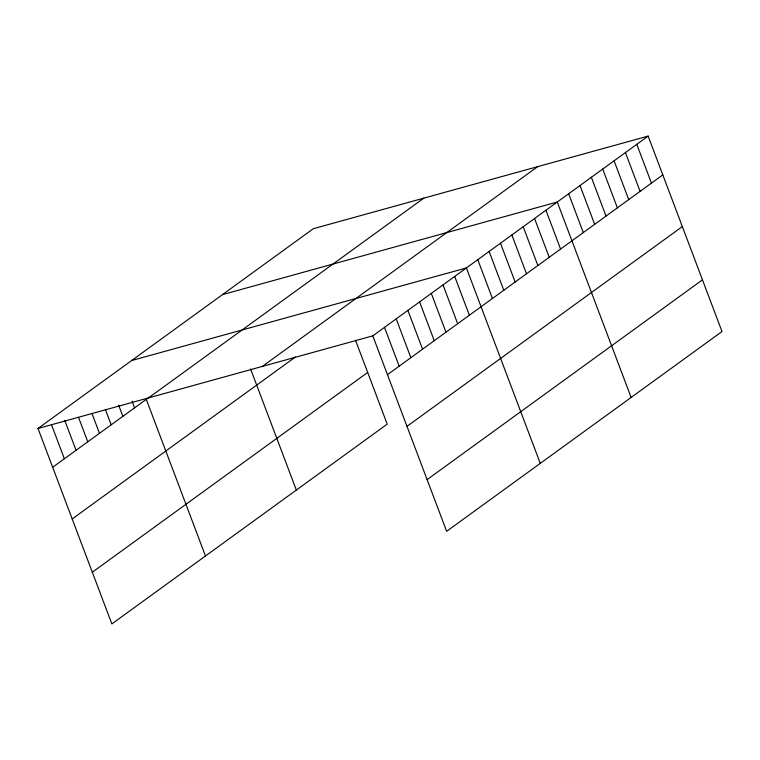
<?xml version="1.0" encoding="UTF-8"?>
<svg xmlns="http://www.w3.org/2000/svg" width="760" height="760" viewBox="0 0 760 760"><rect width="100%" height="100%" fill="white"/><g stroke="black" fill="none" stroke-linecap="round" stroke-linejoin="round"><path stroke-width="1.14" d="M355.519 340.271L387.21 424.137L111.853 623.913L38 428.469L313.358 228.693L648.147 136.088L722 331.531L446.642 531.306L372.79 335.863L648.147 136.088M52.658 467.267L149.121 397.28M148.485 397.908L423.833 198.132M262.314 366.424L537.662 166.649M72.19 518.957L295.488 356.953M92.321 572.214L367.669 372.447M387.457 374.661L662.806 174.886M406.99 426.351L682.337 226.584M427.11 479.608L702.468 279.841M222.49 294.623L557.279 202.017L631.132 397.461M131.623 360.544L466.412 267.938L540.265 463.381M38 428.469L372.79 335.863M636.785 144.333L651.453 183.131M625.433 152.57L640.091 191.368M614.07 160.816L628.729 199.614M602.718 169.052L617.376 207.85M591.356 177.289L606.014 216.096M579.994 185.535L594.662 224.333M568.642 193.772L583.3 232.57M545.927 210.254L560.586 249.052M534.565 218.49L549.223 257.298M523.203 226.736L537.871 265.534M511.85 234.973L526.509 273.771M500.488 243.219L515.147 282.017M489.126 251.455L503.794 290.253M477.774 259.702L492.433 298.499M454.708 276.431L469.376 315.229M443.013 284.915L457.672 323.722M431.309 293.408L445.968 332.205M419.606 301.901L434.264 340.698M407.901 310.394L422.56 349.191M396.197 318.877L410.856 357.675M384.493 327.37L399.161 366.168M250.581 368.961L296.343 490.067M146.281 399.342L205.475 555.987M132.069 401.185L134.577 407.835M118.683 405.241L122.873 416.328M105.307 409.298L111.178 424.812M91.931 413.354L99.474 433.305M78.555 417.401L87.77 441.798M64.752 420.356L76.066 450.281M51.376 424.412L64.362 458.774"/></g></svg>
